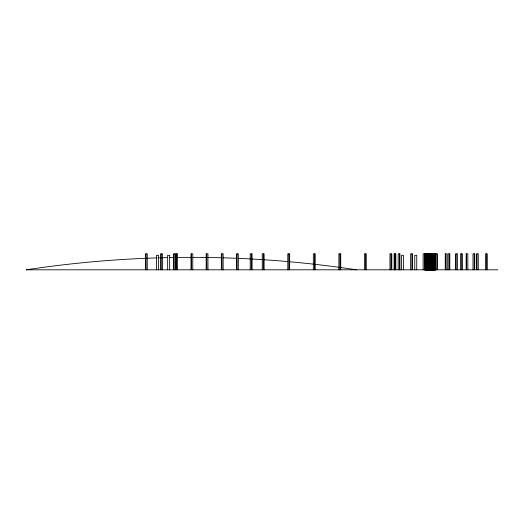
<?xml version="1.0" encoding="UTF-8"?>
<svg xmlns="http://www.w3.org/2000/svg" width="524" height="524" viewBox="0 0 524 524"><rect width="100%" height="100%" fill="white"/><g stroke="black" fill="none" stroke-linecap="round" stroke-linejoin="round"><path stroke-width="0.79" d="M426.038 253.839L423.123 253.839L423.123 269.808M426.071 254.016L426.883 254.016M427.067 254.016L427.872 254.016L427.813 270.161L427.008 270.161L427.008 254.192L427.813 254.192M430.846 254.016L430.034 254.016L429.975 270.161L430.787 270.161L430.787 254.192L429.975 254.192M431.023 254.016L431.835 254.016M432.012 254.016L432.824 254.016M433.001 254.016L433.813 254.016M433.996 254.016L434.802 254.016M428.802 254.192L427.997 254.192L427.997 270.161L428.802 270.161L428.861 254.016L428.056 254.016L428.056 269.984L428.861 269.984M429.791 254.192L428.986 254.192L428.986 270.161L429.791 270.161L429.857 254.016L429.045 254.016L429.045 269.984L429.857 269.984M426.693 254.572L432.084 254.572M433.623 254.572L435.162 254.572L435.162 255.738L433.623 255.738M426.693 255.738L432.084 255.738M426.693 265.026L432.084 265.026M433.623 265.026L435.162 265.026L435.162 266.192L433.623 266.192M426.693 266.192L432.084 266.192M497.8 269.808L26.2 269.808A1277.145 1185.367 -90 0 1 157.239 257.88M427.067 269.984L427.872 269.984M430.034 269.984L430.61 269.984M434.986 269.984L435.791 269.984M487.202 269.808L487.202 253.839L485.46 253.839L485.46 269.808M486.685 253.839L486.685 269.808M478.274 269.808L478.274 253.839L476.598 253.839L476.598 269.808M477.01 253.839L477.01 269.808M474.737 269.808L474.737 253.839L472.995 253.839L472.995 269.808M474.22 253.839L474.22 269.808M467.827 269.808L467.827 253.839L466.15 253.839L466.15 269.808M466.563 253.839L466.563 269.808M462.266 269.808L462.266 253.839L460.524 253.839L460.524 269.808M461.749 253.839L461.749 269.808M457.38 269.808L457.38 253.839L455.703 253.839L455.703 269.808M456.116 253.839L456.116 269.808M449.802 269.808L449.802 253.839L448.059 253.839L448.059 269.808M449.284 253.839L449.284 269.808M446.933 269.808L446.933 253.839L445.256 253.839L445.256 269.808M445.669 253.839L445.669 269.808M437.33 269.808L437.33 253.839L434.809 253.839L434.809 269.808M436.813 253.839L436.813 269.808M435.588 253.839L435.588 269.808M435.221 253.839L435.221 269.808M434.507 254.192L434.507 270.161M433.518 254.192L433.518 270.161M432.529 254.192L432.529 270.161M431.54 254.192L431.54 270.161M430.545 254.192L430.545 270.161M430.269 254.016L430.211 270.161M429.615 254.016L429.556 270.161M429.28 254.016L429.221 270.161M428.625 254.016L428.566 270.161M428.291 254.016L428.232 270.161M427.636 254.016L427.577 270.161M427.243 254.192L427.243 270.161M426.588 254.192L426.588 270.161M426.254 254.192L426.254 270.161M425.599 254.192L425.599 270.161M424.866 253.839L424.866 269.808M424.774 253.839L424.774 269.808M424.348 253.839L424.348 269.808M416.744 269.808L416.744 255.312L414.753 255.312L414.753 269.808M412.401 269.808L412.401 253.839L410.652 253.839L410.652 269.808M411.877 253.839L411.877 269.808M403.5 269.808L403.5 255.312L401.508 255.312L401.508 269.808M399.93 269.808L399.93 253.839L398.188 253.839L398.188 269.808M399.412 253.839L399.412 269.808M395.803 269.808L395.803 253.839L394.12 253.839L394.12 269.808M395.384 253.839L395.384 269.808M394.539 253.839L394.539 269.808M391.808 269.808L391.808 253.839L389.948 253.839L389.948 269.808M391.009 253.839L391.009 269.808M366.269 269.808L366.269 253.839L364.409 253.839L364.409 269.808M365.47 253.839L365.47 269.808M340.738 269.808L340.738 253.839L338.871 253.839L338.871 269.808M339.932 253.839L339.932 269.808M315.199 269.808L315.199 253.839L313.332 253.839L313.332 269.808M314.393 253.839L314.393 269.808M289.661 269.808L289.661 253.839L287.794 253.839L287.794 269.808M288.855 253.839L288.855 269.808M264.122 269.808L264.122 253.839L262.255 253.839L262.255 269.808M263.317 253.839L263.317 269.808M252.07 269.808L252.07 253.839L250.203 253.839L250.203 269.808M251.265 253.839L251.265 269.808M238.315 269.808L238.315 253.839L236.527 253.839L236.527 269.808M237.13 253.839L237.13 269.808M223.139 269.808L223.139 253.839L221.351 253.839L221.351 269.808M221.953 253.839L221.953 269.808M207.963 269.808L207.963 253.839L206.174 253.839L206.174 269.808M206.777 253.839L206.777 269.808M192.786 269.808L192.786 253.839L190.998 253.839L190.998 269.808M191.601 253.839L191.601 269.808M177.61 269.808L177.61 253.839L175.822 253.839L175.822 269.808M176.424 253.839L176.424 269.808M175.37 269.808L175.37 253.839L173.582 253.839L173.582 269.808M174.184 253.839L174.184 269.808M169.645 269.808L169.645 255.312L167.647 255.312L167.647 269.808M162.433 269.808L162.433 253.839L160.645 253.839L160.645 269.808M161.248 253.839L161.248 269.808M158.536 269.808L158.536 255.312L156.538 255.312L156.538 269.808M147.257 269.808L147.257 253.839L145.469 253.839L145.469 269.808M146.072 253.839L146.072 269.808M192.97 257.356A1277.145 1185.367 -90 0 1 205.965 257.448M207.589 257.474A1277.145 1185.367 -90 0 1 221.39 257.762M223.014 257.808A1277.145 1185.367 -90 0 1 236.815 258.293M238.44 258.358A1277.145 1185.367 -90 0 1 261.961 259.622M263.585 259.727A1277.145 1185.367 -90 0 1 287.886 261.594M289.503 261.738A1277.145 1185.367 -90 0 1 313.765 264.181M315.382 264.365A1277.145 1185.367 -90 0 1 356.49 269.808M158.864 257.834A1277.145 1185.367 -90 0 1 167.791 257.605M169.416 257.572A1277.145 1185.367 -90 0 1 173.477 257.5M175.101 257.474A1277.145 1185.367 -90 0 1 191.345 257.349M425.835 254.192L425.023 254.192L425.023 270.161L425.835 270.161L425.835 254.192M426.824 254.192L426.012 254.192L426.012 270.161L426.824 270.161L426.824 254.192M431.776 254.192L430.964 254.192L430.964 270.161L431.776 270.161L431.776 254.192M432.765 254.192L431.953 254.192L431.953 270.161L432.765 270.161L432.765 254.192M433.754 254.192L432.942 254.192L432.942 270.161L433.754 270.161L433.754 254.192M434.743 254.192L433.938 254.192L433.938 270.161L434.743 270.161L434.743 254.192"/></g></svg>
